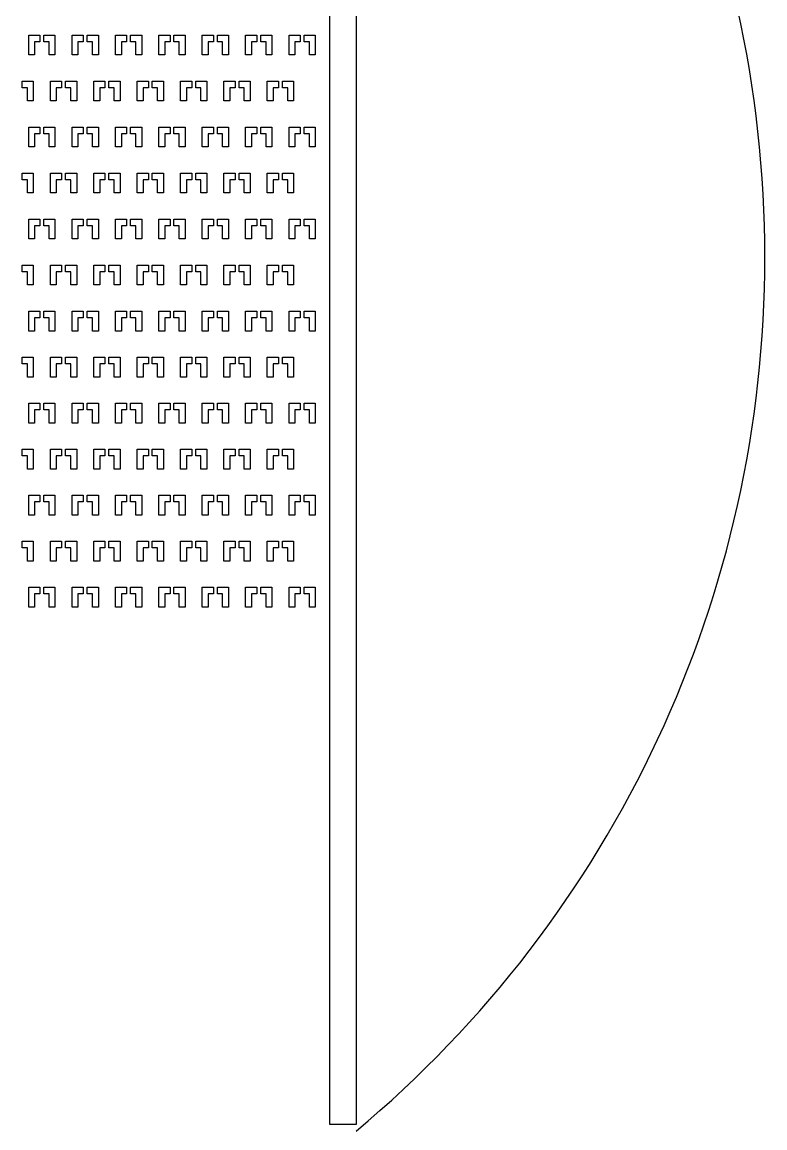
# Model space of a CAD drawing. Header units: millimetres. Extents: x -7034 to 79830, y 8588 to 102980.
# Drawn here: x 36402 to 42051, y 29597 to 38010 of the extents above; entities that cross this region are included whole.
import ezdxf

# ---------------------------------------------------------------- set-up
doc = ezdxf.new("R2010")
doc.units = ezdxf.units.MM
doc.layers.add('Layer-2', color=3, linetype='Continuous')

msp = doc.modelspace()

# ---------------------------------------------------------------- linework, layer by layer
at = {"layer": 'Layer-2'}
for p, q in [((38742, 29622.2), (38743.6, 42550.2)), ((38941.6, 42550.2), (38942, 29622.2)), ((36452, 37759.9), (36452, 37909.9)), ((36452, 37909.9), (36537, 37909.9)), ((36537, 37859.9), (36497, 37859.9)), ((36497, 37859.9), (36497, 37759.9)), ((36537, 37909.9), (36537, 37859.9)), ((36567, 37859.9), (36567, 37909.9)), ((36567, 37909.9), (36652, 37909.9)), ((36607, 37859.9), (36567, 37859.9)), ((36607, 37759.9), (36607, 37859.9)), ((36652, 37909.9), (36652, 37759.9)), ((36782, 37759.9), (36782, 37909.9)), ((36782, 37909.9), (36867, 37909.9)), ((36867, 37859.9), (36827, 37859.9)), ((36827, 37859.9), (36827, 37759.9)), ((36867, 37909.9), (36867, 37859.9)), ((36897, 37859.9), (36897, 37909.9)), ((36897, 37909.9), (36982, 37909.9)), ((36937, 37859.9), (36897, 37859.9)), ((36937, 37759.9), (36937, 37859.9)), ((36982, 37909.9), (36982, 37759.9)), ((37112, 37759.9), (37112, 37909.9)), ((37112, 37909.9), (37197, 37909.9)), ((37197, 37859.9), (37157, 37859.9)), ((37157, 37859.9), (37157, 37759.9)), ((37197, 37909.9), (37197, 37859.9)), ((37227, 37859.9), (37227, 37909.9)), ((37227, 37909.9), (37312, 37909.9)), ((37267, 37859.9), (37227, 37859.9)), ((37267, 37759.9), (37267, 37859.9)), ((37312, 37909.9), (37312, 37759.9)), ((37442, 37759.9), (37442, 37909.9)), ((37442, 37909.9), (37527, 37909.9)), ((37527, 37859.9), (37487, 37859.9)), ((37487, 37859.9), (37487, 37759.9)), ((37527, 37909.9), (37527, 37859.9)), ((37557, 37859.9), (37557, 37909.9)), ((37557, 37909.9), (37642, 37909.9)), ((37597, 37859.9), (37557, 37859.9)), ((37597, 37759.9), (37597, 37859.9)), ((37642, 37909.9), (37642, 37759.9)), ((37772, 37759.9), (37772, 37909.9)), ((37772, 37909.9), (37857, 37909.9)), ((37857, 37859.9), (37817, 37859.9)), ((37817, 37859.9), (37817, 37759.9)), ((37857, 37909.9), (37857, 37859.9)), ((37887, 37859.9), (37887, 37909.9)), ((37887, 37909.9), (37972, 37909.9)), ((37927, 37859.9), (37887, 37859.9)), ((37927, 37759.9), (37927, 37859.9)), ((37972, 37909.9), (37972, 37759.9)), ((38102, 37759.9), (38102, 37909.9)), ((38102, 37909.9), (38187, 37909.9)), ((38187, 37859.9), (38147, 37859.9)), ((38147, 37859.9), (38147, 37759.9)), ((38187, 37909.9), (38187, 37859.9)), ((38217, 37859.9), (38217, 37909.9)), ((38217, 37909.9), (38302, 37909.9)), ((38257, 37859.9), (38217, 37859.9)), ((38257, 37759.9), (38257, 37859.9)), ((38302, 37909.9), (38302, 37759.9)), ((38432, 37759.9), (38432, 37909.9)), ((38432, 37909.9), (38517, 37909.9)), ((38517, 37859.9), (38477, 37859.9)), ((38477, 37859.9), (38477, 37759.9)), ((38517, 37909.9), (38517, 37859.9)), ((38547, 37859.9), (38547, 37909.9)), ((38547, 37909.9), (38632, 37909.9)), ((38587, 37859.9), (38547, 37859.9)), ((38587, 37759.9), (38587, 37859.9)), ((38632, 37909.9), (38632, 37759.9)), ((36497, 37759.9), (36452, 37759.9)), ((36652, 37759.9), (36607, 37759.9)), ((36827, 37759.9), (36782, 37759.9)), ((36982, 37759.9), (36937, 37759.9)), ((37157, 37759.9), (37112, 37759.9)), ((37312, 37759.9), (37267, 37759.9)), ((37487, 37759.9), (37442, 37759.9)), ((37642, 37759.9), (37597, 37759.9)), ((37817, 37759.9), (37772, 37759.9)), ((37972, 37759.9), (37927, 37759.9)), ((38147, 37759.9), (38102, 37759.9)), ((38302, 37759.9), (38257, 37759.9)), ((38477, 37759.9), (38432, 37759.9)), ((38632, 37759.9), (38587, 37759.9)), ((36402, 37509.9), (36402, 37559.9)), ((36402, 37559.9), (36487, 37559.9)), ((36487, 37559.9), (36487, 37409.9)), ((36617, 37409.9), (36617, 37559.9)), ((36617, 37559.9), (36702, 37559.9)), ((36702, 37559.9), (36702, 37509.9)), ((36732, 37509.9), (36732, 37559.9)), ((36732, 37559.9), (36817, 37559.9)), ((36817, 37559.9), (36817, 37409.9)), ((36947, 37409.9), (36947, 37559.9)), ((36947, 37559.9), (37032, 37559.9)), ((37032, 37559.9), (37032, 37509.9)), ((37062, 37509.9), (37062, 37559.9)), ((37062, 37559.9), (37147, 37559.9)), ((37147, 37559.9), (37147, 37409.9)), ((37277, 37409.9), (37277, 37559.9)), ((37277, 37559.9), (37362, 37559.9)), ((37362, 37559.9), (37362, 37509.9)), ((37392, 37509.9), (37392, 37559.9)), ((37392, 37559.9), (37477, 37559.9)), ((37477, 37559.9), (37477, 37409.9)), ((37607, 37409.9), (37607, 37559.9)), ((37607, 37559.9), (37692, 37559.9)), ((37692, 37559.9), (37692, 37509.9)), ((37722, 37509.9), (37722, 37559.9)), ((37722, 37559.9), (37807, 37559.9)), ((37807, 37559.9), (37807, 37409.9)), ((37937, 37409.9), (37937, 37559.9)), ((37937, 37559.9), (38022, 37559.9)), ((38022, 37559.9), (38022, 37509.9)), ((38052, 37509.9), (38052, 37559.9)), ((38052, 37559.9), (38137, 37559.9)), ((38137, 37559.9), (38137, 37409.9)), ((38267, 37409.9), (38267, 37559.9)), ((38267, 37559.9), (38352, 37559.9)), ((38352, 37559.9), (38352, 37509.9)), ((38382, 37509.9), (38382, 37559.9)), ((38382, 37559.9), (38467, 37559.9)), ((38467, 37559.9), (38467, 37409.9)), ((36442, 37509.9), (36402, 37509.9)), ((36442, 37409.9), (36442, 37509.9)), ((36702, 37509.9), (36662, 37509.9)), ((36662, 37509.9), (36662, 37409.9)), ((36772, 37509.9), (36732, 37509.9)), ((36772, 37409.9), (36772, 37509.9)), ((37032, 37509.9), (36992, 37509.9)), ((36992, 37509.9), (36992, 37409.9)), ((37102, 37509.9), (37062, 37509.9)), ((37102, 37409.9), (37102, 37509.9)), ((37362, 37509.9), (37322, 37509.9)), ((37322, 37509.9), (37322, 37409.9)), ((37432, 37509.9), (37392, 37509.9)), ((37432, 37409.9), (37432, 37509.9)), ((37692, 37509.9), (37652, 37509.9)), ((37652, 37509.9), (37652, 37409.9)), ((37762, 37509.9), (37722, 37509.9)), ((37762, 37409.9), (37762, 37509.9)), ((38022, 37509.9), (37982, 37509.9)), ((37982, 37509.9), (37982, 37409.9)), ((38092, 37509.9), (38052, 37509.9)), ((38092, 37409.9), (38092, 37509.9)), ((38352, 37509.9), (38312, 37509.9)), ((38312, 37509.9), (38312, 37409.9)), ((38422, 37509.9), (38382, 37509.9)), ((38422, 37409.9), (38422, 37509.9)), ((36487, 37409.9), (36442, 37409.9)), ((36662, 37409.9), (36617, 37409.9)), ((36817, 37409.9), (36772, 37409.9)), ((36992, 37409.9), (36947, 37409.9)), ((37147, 37409.9), (37102, 37409.9)), ((37322, 37409.9), (37277, 37409.9)), ((37477, 37409.9), (37432, 37409.9)), ((37652, 37409.9), (37607, 37409.9)), ((37807, 37409.9), (37762, 37409.9)), ((37982, 37409.9), (37937, 37409.9)), ((38137, 37409.9), (38092, 37409.9)), ((38312, 37409.9), (38267, 37409.9)), ((38467, 37409.9), (38422, 37409.9)), ((36452, 37059.9), (36452, 37209.9)), ((36452, 37209.9), (36537, 37209.9)), ((36537, 37209.9), (36537, 37159.9)), ((36567, 37159.9), (36567, 37209.9)), ((36567, 37209.9), (36652, 37209.9)), ((36652, 37209.9), (36652, 37059.9)), ((36782, 37059.9), (36782, 37209.9)), ((36782, 37209.9), (36867, 37209.9)), ((36867, 37209.9), (36867, 37159.9)), ((36897, 37159.9), (36897, 37209.9)), ((36897, 37209.9), (36982, 37209.9)), ((36982, 37209.9), (36982, 37059.9)), ((37112, 37059.9), (37112, 37209.9)), ((37112, 37209.9), (37197, 37209.9)), ((37197, 37209.9), (37197, 37159.9)), ((37227, 37159.9), (37227, 37209.9)), ((37227, 37209.9), (37312, 37209.9)), ((37312, 37209.9), (37312, 37059.9)), ((37442, 37059.9), (37442, 37209.9)), ((37442, 37209.9), (37527, 37209.9)), ((37527, 37209.9), (37527, 37159.9)), ((37557, 37159.9), (37557, 37209.9)), ((37557, 37209.9), (37642, 37209.9)), ((37642, 37209.9), (37642, 37059.9)), ((37772, 37059.9), (37772, 37209.9)), ((37772, 37209.9), (37857, 37209.9)), ((37857, 37209.9), (37857, 37159.9)), ((37887, 37159.9), (37887, 37209.9)), ((37887, 37209.9), (37972, 37209.9)), ((37972, 37209.9), (37972, 37059.9)), ((38102, 37059.9), (38102, 37209.9)), ((38102, 37209.9), (38187, 37209.9)), ((38187, 37209.9), (38187, 37159.9)), ((38217, 37159.9), (38217, 37209.9)), ((38217, 37209.9), (38302, 37209.9)), ((38302, 37209.9), (38302, 37059.9)), ((38432, 37059.9), (38432, 37209.9)), ((38432, 37209.9), (38517, 37209.9)), ((38517, 37209.9), (38517, 37159.9)), ((38547, 37159.9), (38547, 37209.9)), ((38547, 37209.9), (38632, 37209.9)), ((38632, 37209.9), (38632, 37059.9)), ((36537, 37159.9), (36497, 37159.9)), ((36497, 37159.9), (36497, 37059.9)), ((36607, 37159.9), (36567, 37159.9)), ((36607, 37059.9), (36607, 37159.9)), ((36867, 37159.9), (36827, 37159.9)), ((36827, 37159.9), (36827, 37059.9)), ((36937, 37159.9), (36897, 37159.9)), ((36937, 37059.9), (36937, 37159.9)), ((37197, 37159.9), (37157, 37159.9)), ((37157, 37159.9), (37157, 37059.9)), ((37267, 37159.9), (37227, 37159.9)), ((37267, 37059.9), (37267, 37159.9)), ((37527, 37159.9), (37487, 37159.9)), ((37487, 37159.9), (37487, 37059.9)), ((37597, 37159.9), (37557, 37159.9)), ((37597, 37059.9), (37597, 37159.9)), ((37857, 37159.9), (37817, 37159.9)), ((37817, 37159.9), (37817, 37059.9)), ((37927, 37159.9), (37887, 37159.9)), ((37927, 37059.9), (37927, 37159.9)), ((38187, 37159.9), (38147, 37159.9)), ((38147, 37159.9), (38147, 37059.9)), ((38257, 37159.9), (38217, 37159.9)), ((38257, 37059.9), (38257, 37159.9)), ((38517, 37159.9), (38477, 37159.9)), ((38477, 37159.9), (38477, 37059.9)), ((38587, 37159.9), (38547, 37159.9)), ((38587, 37059.9), (38587, 37159.9)), ((36497, 37059.9), (36452, 37059.9)), ((36652, 37059.9), (36607, 37059.9)), ((36827, 37059.9), (36782, 37059.9)), ((36982, 37059.9), (36937, 37059.9)), ((37157, 37059.9), (37112, 37059.9)), ((37312, 37059.9), (37267, 37059.9)), ((37487, 37059.9), (37442, 37059.9)), ((37642, 37059.9), (37597, 37059.9)), ((37817, 37059.9), (37772, 37059.9)), ((37972, 37059.9), (37927, 37059.9)), ((38147, 37059.9), (38102, 37059.9)), ((38302, 37059.9), (38257, 37059.9)), ((38477, 37059.9), (38432, 37059.9)), ((38632, 37059.9), (38587, 37059.9)), ((36402, 36809.9), (36402, 36859.9)), ((36402, 36859.9), (36487, 36859.9)), ((36487, 36859.9), (36487, 36709.9)), ((36617, 36709.9), (36617, 36859.9)), ((36617, 36859.9), (36702, 36859.9)), ((36702, 36859.9), (36702, 36809.9)), ((36732, 36809.9), (36732, 36859.9)), ((36732, 36859.9), (36817, 36859.9)), ((36817, 36859.9), (36817, 36709.9)), ((36947, 36709.9), (36947, 36859.9)), ((36947, 36859.9), (37032, 36859.9)), ((37032, 36859.9), (37032, 36809.9)), ((37062, 36809.9), (37062, 36859.9)), ((37062, 36859.9), (37147, 36859.9)), ((37147, 36859.9), (37147, 36709.9)), ((37277, 36709.9), (37277, 36859.9)), ((37277, 36859.9), (37362, 36859.9)), ((37362, 36859.9), (37362, 36809.9)), ((37392, 36809.9), (37392, 36859.9)), ((37392, 36859.9), (37477, 36859.9)), ((37477, 36859.9), (37477, 36709.9)), ((37607, 36709.9), (37607, 36859.9)), ((37607, 36859.9), (37692, 36859.9)), ((37692, 36859.9), (37692, 36809.9)), ((37722, 36809.9), (37722, 36859.9)), ((37722, 36859.9), (37807, 36859.9)), ((37807, 36859.9), (37807, 36709.9)), ((37937, 36709.9), (37937, 36859.9)), ((37937, 36859.9), (38022, 36859.9)), ((38022, 36859.9), (38022, 36809.9)), ((38052, 36809.9), (38052, 36859.9)), ((38052, 36859.9), (38137, 36859.9)), ((38137, 36859.9), (38137, 36709.9)), ((38267, 36709.9), (38267, 36859.9)), ((38267, 36859.9), (38352, 36859.9)), ((38352, 36859.9), (38352, 36809.9)), ((38382, 36809.9), (38382, 36859.9)), ((38382, 36859.9), (38467, 36859.9)), ((38467, 36859.9), (38467, 36709.9)), ((36442, 36809.9), (36402, 36809.9)), ((36442, 36709.9), (36442, 36809.9)), ((36702, 36809.9), (36662, 36809.9)), ((36662, 36809.9), (36662, 36709.9)), ((36772, 36809.9), (36732, 36809.9)), ((36772, 36709.9), (36772, 36809.9)), ((37032, 36809.9), (36992, 36809.9)), ((36992, 36809.9), (36992, 36709.9)), ((37102, 36809.9), (37062, 36809.9)), ((37102, 36709.9), (37102, 36809.9)), ((37362, 36809.9), (37322, 36809.9)), ((37322, 36809.9), (37322, 36709.9)), ((37432, 36809.9), (37392, 36809.9)), ((37432, 36709.9), (37432, 36809.9)), ((37692, 36809.9), (37652, 36809.9)), ((37652, 36809.9), (37652, 36709.9)), ((37762, 36809.9), (37722, 36809.9)), ((37762, 36709.9), (37762, 36809.9)), ((38022, 36809.9), (37982, 36809.9)), ((37982, 36809.9), (37982, 36709.9)), ((38092, 36809.9), (38052, 36809.9)), ((38092, 36709.9), (38092, 36809.9)), ((38352, 36809.9), (38312, 36809.9)), ((38312, 36809.9), (38312, 36709.9)), ((38422, 36809.9), (38382, 36809.9)), ((38422, 36709.9), (38422, 36809.9)), ((36487, 36709.9), (36442, 36709.9)), ((36662, 36709.9), (36617, 36709.9)), ((36817, 36709.9), (36772, 36709.9)), ((36992, 36709.9), (36947, 36709.9)), ((37147, 36709.9), (37102, 36709.9)), ((37322, 36709.9), (37277, 36709.9)), ((37477, 36709.9), (37432, 36709.9)), ((37652, 36709.9), (37607, 36709.9)), ((37807, 36709.9), (37762, 36709.9)), ((37982, 36709.9), (37937, 36709.9)), ((38137, 36709.9), (38092, 36709.9)), ((38312, 36709.9), (38267, 36709.9)), ((38467, 36709.9), (38422, 36709.9)), ((36452, 36359.9), (36452, 36509.9)), ((36452, 36509.9), (36537, 36509.9)), ((36537, 36459.9), (36497, 36459.9)), ((36497, 36459.9), (36497, 36359.9)), ((36537, 36509.9), (36537, 36459.9)), ((36567, 36459.9), (36567, 36509.9)), ((36567, 36509.9), (36652, 36509.9)), ((36607, 36459.9), (36567, 36459.9)), ((36607, 36359.9), (36607, 36459.9)), ((36652, 36509.9), (36652, 36359.9)), ((36782, 36359.9), (36782, 36509.9)), ((36782, 36509.9), (36867, 36509.9)), ((36867, 36459.9), (36827, 36459.9)), ((36827, 36459.9), (36827, 36359.9)), ((36867, 36509.9), (36867, 36459.9)), ((36897, 36459.9), (36897, 36509.9)), ((36897, 36509.9), (36982, 36509.9)), ((36937, 36459.9), (36897, 36459.9)), ((36937, 36359.9), (36937, 36459.9)), ((36982, 36509.9), (36982, 36359.9)), ((37112, 36359.9), (37112, 36509.9)), ((37112, 36509.9), (37197, 36509.9)), ((37197, 36459.9), (37157, 36459.9)), ((37157, 36459.9), (37157, 36359.9)), ((37197, 36509.9), (37197, 36459.9)), ((37227, 36459.9), (37227, 36509.9)), ((37227, 36509.9), (37312, 36509.9)), ((37267, 36459.9), (37227, 36459.9)), ((37267, 36359.9), (37267, 36459.9)), ((37312, 36509.9), (37312, 36359.9)), ((37442, 36359.9), (37442, 36509.9)), ((37442, 36509.9), (37527, 36509.9)), ((37527, 36459.9), (37487, 36459.9)), ((37487, 36459.9), (37487, 36359.9)), ((37527, 36509.9), (37527, 36459.9)), ((37557, 36459.9), (37557, 36509.9)), ((37557, 36509.9), (37642, 36509.9)), ((37597, 36459.9), (37557, 36459.9)), ((37597, 36359.9), (37597, 36459.9)), ((37642, 36509.9), (37642, 36359.9)), ((37772, 36359.9), (37772, 36509.9)), ((37772, 36509.9), (37857, 36509.9)), ((37857, 36459.9), (37817, 36459.9)), ((37817, 36459.9), (37817, 36359.9)), ((37857, 36509.9), (37857, 36459.9)), ((37887, 36459.9), (37887, 36509.9)), ((37887, 36509.9), (37972, 36509.9)), ((37927, 36459.9), (37887, 36459.9)), ((37927, 36359.9), (37927, 36459.9)), ((37972, 36509.9), (37972, 36359.9)), ((38102, 36359.9), (38102, 36509.9)), ((38102, 36509.9), (38187, 36509.9)), ((38187, 36459.9), (38147, 36459.9)), ((38147, 36459.9), (38147, 36359.9)), ((38187, 36509.9), (38187, 36459.9)), ((38217, 36459.9), (38217, 36509.9)), ((38217, 36509.9), (38302, 36509.9)), ((38257, 36459.9), (38217, 36459.9)), ((38257, 36359.9), (38257, 36459.9)), ((38302, 36509.9), (38302, 36359.9)), ((38432, 36359.9), (38432, 36509.9)), ((38432, 36509.9), (38517, 36509.9)), ((38517, 36459.9), (38477, 36459.9)), ((38477, 36459.9), (38477, 36359.9)), ((38517, 36509.9), (38517, 36459.9)), ((38547, 36459.9), (38547, 36509.9)), ((38547, 36509.9), (38632, 36509.9)), ((38587, 36459.9), (38547, 36459.9)), ((38587, 36359.9), (38587, 36459.9)), ((38632, 36509.9), (38632, 36359.9)), ((36497, 36359.9), (36452, 36359.9)), ((36652, 36359.9), (36607, 36359.9)), ((36827, 36359.9), (36782, 36359.9)), ((36982, 36359.9), (36937, 36359.9)), ((37157, 36359.9), (37112, 36359.9)), ((37312, 36359.9), (37267, 36359.9)), ((37487, 36359.9), (37442, 36359.9)), ((37642, 36359.9), (37597, 36359.9)), ((37817, 36359.9), (37772, 36359.9)), ((37972, 36359.9), (37927, 36359.9)), ((38147, 36359.9), (38102, 36359.9)), ((38302, 36359.9), (38257, 36359.9)), ((38477, 36359.9), (38432, 36359.9)), ((38632, 36359.9), (38587, 36359.9)), ((36402, 36109.9), (36402, 36159.9)), ((36402, 36159.9), (36487, 36159.9)), ((36442, 36109.9), (36402, 36109.9)), ((36442, 36009.9), (36442, 36109.9)), ((36487, 36159.9), (36487, 36009.9)), ((36617, 36009.9), (36617, 36159.9)), ((36617, 36159.9), (36702, 36159.9)), ((36702, 36109.9), (36662, 36109.9)), ((36662, 36109.9), (36662, 36009.9)), ((36702, 36159.9), (36702, 36109.9)), ((36732, 36109.9), (36732, 36159.9)), ((36732, 36159.9), (36817, 36159.9)), ((36772, 36109.9), (36732, 36109.9)), ((36772, 36009.9), (36772, 36109.9)), ((36817, 36159.9), (36817, 36009.9)), ((36947, 36009.9), (36947, 36159.9)), ((36947, 36159.9), (37032, 36159.9)), ((37032, 36109.9), (36992, 36109.9)), ((36992, 36109.9), (36992, 36009.9)), ((37032, 36159.9), (37032, 36109.9)), ((37062, 36109.9), (37062, 36159.9)), ((37062, 36159.9), (37147, 36159.9)), ((37102, 36109.9), (37062, 36109.9)), ((37102, 36009.9), (37102, 36109.9)), ((37147, 36159.9), (37147, 36009.9)), ((37277, 36009.9), (37277, 36159.9)), ((37277, 36159.9), (37362, 36159.9)), ((37362, 36109.9), (37322, 36109.9)), ((37322, 36109.9), (37322, 36009.9)), ((37362, 36159.9), (37362, 36109.9)), ((37392, 36109.9), (37392, 36159.9)), ((37392, 36159.9), (37477, 36159.9)), ((37432, 36109.9), (37392, 36109.9)), ((37432, 36009.9), (37432, 36109.9)), ((37477, 36159.9), (37477, 36009.9)), ((37607, 36009.9), (37607, 36159.9)), ((37607, 36159.9), (37692, 36159.9)), ((37692, 36109.9), (37652, 36109.9)), ((37652, 36109.9), (37652, 36009.9)), ((37692, 36159.9), (37692, 36109.9)), ((37722, 36109.9), (37722, 36159.9)), ((37722, 36159.9), (37807, 36159.9)), ((37762, 36109.9), (37722, 36109.9)), ((37762, 36009.9), (37762, 36109.9)), ((37807, 36159.9), (37807, 36009.9)), ((37937, 36009.9), (37937, 36159.9)), ((37937, 36159.9), (38022, 36159.9)), ((38022, 36109.9), (37982, 36109.9)), ((37982, 36109.9), (37982, 36009.9)), ((38022, 36159.9), (38022, 36109.9)), ((38052, 36109.9), (38052, 36159.9)), ((38052, 36159.9), (38137, 36159.9)), ((38092, 36109.9), (38052, 36109.9)), ((38092, 36009.9), (38092, 36109.9)), ((38137, 36159.9), (38137, 36009.9)), ((38267, 36009.9), (38267, 36159.9)), ((38267, 36159.9), (38352, 36159.9)), ((38352, 36109.9), (38312, 36109.9)), ((38312, 36109.9), (38312, 36009.9)), ((38352, 36159.9), (38352, 36109.9)), ((38382, 36109.9), (38382, 36159.9)), ((38382, 36159.9), (38467, 36159.9)), ((38422, 36109.9), (38382, 36109.9)), ((38422, 36009.9), (38422, 36109.9)), ((38467, 36159.9), (38467, 36009.9)), ((36487, 36009.9), (36442, 36009.9)), ((36662, 36009.9), (36617, 36009.9)), ((36817, 36009.9), (36772, 36009.9)), ((36992, 36009.9), (36947, 36009.9)), ((37147, 36009.9), (37102, 36009.9)), ((37322, 36009.9), (37277, 36009.9)), ((37477, 36009.9), (37432, 36009.9)), ((37652, 36009.9), (37607, 36009.9)), ((37807, 36009.9), (37762, 36009.9)), ((37982, 36009.9), (37937, 36009.9)), ((38137, 36009.9), (38092, 36009.9)), ((38312, 36009.9), (38267, 36009.9)), ((38467, 36009.9), (38422, 36009.9)), ((36452, 35659.9), (36452, 35809.9)), ((36452, 35809.9), (36537, 35809.9)), ((36537, 35759.9), (36497, 35759.9)), ((36497, 35759.9), (36497, 35659.9)), ((36537, 35809.9), (36537, 35759.9)), ((36567, 35759.9), (36567, 35809.9)), ((36567, 35809.9), (36652, 35809.9)), ((36607, 35759.9), (36567, 35759.9)), ((36607, 35659.9), (36607, 35759.9)), ((36652, 35809.9), (36652, 35659.9)), ((36782, 35659.9), (36782, 35809.9)), ((36782, 35809.9), (36867, 35809.9)), ((36867, 35759.9), (36827, 35759.9)), ((36827, 35759.9), (36827, 35659.9)), ((36867, 35809.9), (36867, 35759.9)), ((36897, 35759.9), (36897, 35809.9)), ((36897, 35809.9), (36982, 35809.9)), ((36937, 35759.9), (36897, 35759.9)), ((36937, 35659.9), (36937, 35759.9)), ((36982, 35809.9), (36982, 35659.9)), ((37112, 35659.9), (37112, 35809.9)), ((37112, 35809.9), (37197, 35809.9)), ((37197, 35759.9), (37157, 35759.9)), ((37157, 35759.9), (37157, 35659.9)), ((37197, 35809.9), (37197, 35759.9)), ((37227, 35759.9), (37227, 35809.9)), ((37227, 35809.9), (37312, 35809.9)), ((37267, 35759.9), (37227, 35759.9)), ((37267, 35659.9), (37267, 35759.9)), ((37312, 35809.9), (37312, 35659.9)), ((37442, 35659.9), (37442, 35809.9)), ((37442, 35809.9), (37527, 35809.9)), ((37527, 35759.9), (37487, 35759.9)), ((37487, 35759.9), (37487, 35659.9)), ((37527, 35809.9), (37527, 35759.9)), ((37557, 35759.9), (37557, 35809.9)), ((37557, 35809.9), (37642, 35809.9)), ((37597, 35759.9), (37557, 35759.9)), ((37597, 35659.9), (37597, 35759.9)), ((37642, 35809.9), (37642, 35659.9)), ((37772, 35659.9), (37772, 35809.9)), ((37772, 35809.9), (37857, 35809.9)), ((37857, 35759.9), (37817, 35759.9)), ((37817, 35759.9), (37817, 35659.9)), ((37857, 35809.9), (37857, 35759.9)), ((37887, 35759.9), (37887, 35809.9)), ((37887, 35809.9), (37972, 35809.9)), ((37927, 35759.9), (37887, 35759.9)), ((37927, 35659.9), (37927, 35759.9)), ((37972, 35809.9), (37972, 35659.9)), ((38102, 35659.9), (38102, 35809.9)), ((38102, 35809.9), (38187, 35809.9)), ((38187, 35759.9), (38147, 35759.9)), ((38147, 35759.9), (38147, 35659.9)), ((38187, 35809.9), (38187, 35759.9)), ((38217, 35759.9), (38217, 35809.9)), ((38217, 35809.9), (38302, 35809.9)), ((38257, 35759.9), (38217, 35759.9)), ((38257, 35659.9), (38257, 35759.9)), ((38302, 35809.9), (38302, 35659.9)), ((38432, 35659.9), (38432, 35809.9)), ((38432, 35809.9), (38517, 35809.9)), ((38517, 35759.9), (38477, 35759.9)), ((38477, 35759.9), (38477, 35659.9)), ((38517, 35809.9), (38517, 35759.9)), ((38547, 35759.9), (38547, 35809.9)), ((38547, 35809.9), (38632, 35809.9)), ((38587, 35759.9), (38547, 35759.9)), ((38587, 35659.9), (38587, 35759.9)), ((38632, 35809.9), (38632, 35659.9)), ((36497, 35659.9), (36452, 35659.9)), ((36652, 35659.9), (36607, 35659.9)), ((36827, 35659.9), (36782, 35659.9)), ((36982, 35659.9), (36937, 35659.9)), ((37157, 35659.9), (37112, 35659.9)), ((37312, 35659.9), (37267, 35659.9)), ((37487, 35659.9), (37442, 35659.9)), ((37642, 35659.9), (37597, 35659.9)), ((37817, 35659.9), (37772, 35659.9)), ((37972, 35659.9), (37927, 35659.9)), ((38147, 35659.9), (38102, 35659.9)), ((38302, 35659.9), (38257, 35659.9)), ((38477, 35659.9), (38432, 35659.9)), ((38632, 35659.9), (38587, 35659.9)), ((36402, 35409.9), (36402, 35459.9)), ((36402, 35459.9), (36487, 35459.9)), ((36487, 35459.9), (36487, 35309.9)), ((36617, 35309.9), (36617, 35459.9)), ((36617, 35459.9), (36702, 35459.9)), ((36702, 35459.9), (36702, 35409.9)), ((36732, 35409.9), (36732, 35459.9)), ((36732, 35459.9), (36817, 35459.9)), ((36817, 35459.9), (36817, 35309.9)), ((36947, 35309.9), (36947, 35459.9)), ((36947, 35459.9), (37032, 35459.9)), ((37032, 35459.9), (37032, 35409.9)), ((37062, 35409.9), (37062, 35459.9)), ((37062, 35459.9), (37147, 35459.9)), ((37147, 35459.9), (37147, 35309.9)), ((37277, 35309.9), (37277, 35459.9)), ((37277, 35459.9), (37362, 35459.9)), ((37362, 35459.9), (37362, 35409.9)), ((37392, 35409.9), (37392, 35459.9)), ((37392, 35459.9), (37477, 35459.9)), ((37477, 35459.9), (37477, 35309.9)), ((37607, 35309.9), (37607, 35459.9)), ((37607, 35459.9), (37692, 35459.9)), ((37692, 35459.9), (37692, 35409.9)), ((37722, 35409.9), (37722, 35459.9)), ((37722, 35459.9), (37807, 35459.9)), ((37807, 35459.9), (37807, 35309.9)), ((37937, 35309.9), (37937, 35459.9)), ((37937, 35459.9), (38022, 35459.9)), ((38022, 35459.9), (38022, 35409.9)), ((38052, 35409.9), (38052, 35459.9)), ((38052, 35459.9), (38137, 35459.9)), ((38137, 35459.9), (38137, 35309.9)), ((38267, 35309.9), (38267, 35459.9)), ((38267, 35459.9), (38352, 35459.9)), ((38352, 35459.9), (38352, 35409.9)), ((38382, 35409.9), (38382, 35459.9)), ((38382, 35459.9), (38467, 35459.9)), ((38467, 35459.9), (38467, 35309.9)), ((36442, 35409.9), (36402, 35409.9)), ((36442, 35309.9), (36442, 35409.9)), ((36702, 35409.9), (36662, 35409.9)), ((36662, 35409.9), (36662, 35309.9)), ((36772, 35409.9), (36732, 35409.9)), ((36772, 35309.9), (36772, 35409.9)), ((37032, 35409.9), (36992, 35409.9)), ((36992, 35409.9), (36992, 35309.9)), ((37102, 35409.9), (37062, 35409.9)), ((37102, 35309.9), (37102, 35409.9)), ((37362, 35409.9), (37322, 35409.9)), ((37322, 35409.9), (37322, 35309.9)), ((37432, 35409.9), (37392, 35409.9)), ((37432, 35309.9), (37432, 35409.9)), ((37692, 35409.9), (37652, 35409.9)), ((37652, 35409.9), (37652, 35309.9)), ((37762, 35409.9), (37722, 35409.9)), ((37762, 35309.9), (37762, 35409.9)), ((38022, 35409.9), (37982, 35409.9)), ((37982, 35409.9), (37982, 35309.9)), ((38092, 35409.9), (38052, 35409.9)), ((38092, 35309.9), (38092, 35409.9)), ((38352, 35409.9), (38312, 35409.9)), ((38312, 35409.9), (38312, 35309.9)), ((38422, 35409.9), (38382, 35409.9)), ((38422, 35309.9), (38422, 35409.9)), ((36487, 35309.9), (36442, 35309.9)), ((36662, 35309.9), (36617, 35309.9)), ((36817, 35309.9), (36772, 35309.9)), ((36992, 35309.9), (36947, 35309.9)), ((37147, 35309.9), (37102, 35309.9)), ((37322, 35309.9), (37277, 35309.9)), ((37477, 35309.9), (37432, 35309.9)), ((37652, 35309.9), (37607, 35309.9)), ((37807, 35309.9), (37762, 35309.9)), ((37982, 35309.9), (37937, 35309.9)), ((38137, 35309.9), (38092, 35309.9)), ((38312, 35309.9), (38267, 35309.9)), ((38467, 35309.9), (38422, 35309.9)), ((36452, 34959.9), (36452, 35109.9)), ((36452, 35109.9), (36537, 35109.9)), ((36537, 35109.9), (36537, 35059.9)), ((36567, 35059.9), (36567, 35109.9)), ((36567, 35109.9), (36652, 35109.9)), ((36652, 35109.9), (36652, 34959.9)), ((36782, 34959.9), (36782, 35109.9)), ((36782, 35109.9), (36867, 35109.9)), ((36867, 35109.9), (36867, 35059.9)), ((36897, 35059.9), (36897, 35109.9)), ((36897, 35109.9), (36982, 35109.9)), ((36982, 35109.9), (36982, 34959.9)), ((37112, 34959.9), (37112, 35109.9)), ((37112, 35109.9), (37197, 35109.9)), ((37197, 35109.9), (37197, 35059.9)), ((37227, 35059.9), (37227, 35109.9)), ((37227, 35109.9), (37312, 35109.9)), ((37312, 35109.9), (37312, 34959.9)), ((37442, 34959.9), (37442, 35109.9)), ((37442, 35109.9), (37527, 35109.9)), ((37527, 35109.9), (37527, 35059.9)), ((37557, 35059.9), (37557, 35109.9)), ((37557, 35109.9), (37642, 35109.9)), ((37642, 35109.9), (37642, 34959.9)), ((37772, 34959.9), (37772, 35109.9)), ((37772, 35109.9), (37857, 35109.9)), ((37857, 35109.9), (37857, 35059.9)), ((37887, 35059.9), (37887, 35109.9)), ((37887, 35109.9), (37972, 35109.9)), ((37972, 35109.9), (37972, 34959.9)), ((38102, 34959.9), (38102, 35109.9)), ((38102, 35109.9), (38187, 35109.9)), ((38187, 35109.9), (38187, 35059.9)), ((38217, 35059.9), (38217, 35109.9)), ((38217, 35109.9), (38302, 35109.9)), ((38302, 35109.9), (38302, 34959.9)), ((38432, 34959.9), (38432, 35109.9)), ((38432, 35109.9), (38517, 35109.9)), ((38517, 35109.9), (38517, 35059.9)), ((38547, 35059.9), (38547, 35109.9)), ((38547, 35109.9), (38632, 35109.9)), ((38632, 35109.9), (38632, 34959.9)), ((36537, 35059.9), (36497, 35059.9)), ((36497, 35059.9), (36497, 34959.9)), ((36607, 35059.9), (36567, 35059.9)), ((36607, 34959.9), (36607, 35059.9)), ((36867, 35059.9), (36827, 35059.9)), ((36827, 35059.9), (36827, 34959.9)), ((36937, 35059.9), (36897, 35059.9)), ((36937, 34959.9), (36937, 35059.9)), ((37197, 35059.9), (37157, 35059.9)), ((37157, 35059.9), (37157, 34959.9)), ((37267, 35059.9), (37227, 35059.9)), ((37267, 34959.9), (37267, 35059.9)), ((37527, 35059.9), (37487, 35059.9)), ((37487, 35059.9), (37487, 34959.9)), ((37597, 35059.9), (37557, 35059.9)), ((37597, 34959.9), (37597, 35059.9)), ((37857, 35059.9), (37817, 35059.9)), ((37817, 35059.9), (37817, 34959.9)), ((37927, 35059.9), (37887, 35059.9)), ((37927, 34959.9), (37927, 35059.9)), ((38187, 35059.9), (38147, 35059.9)), ((38147, 35059.9), (38147, 34959.9)), ((38257, 35059.9), (38217, 35059.9)), ((38257, 34959.9), (38257, 35059.9)), ((38517, 35059.9), (38477, 35059.9)), ((38477, 35059.9), (38477, 34959.9)), ((38587, 35059.9), (38547, 35059.9)), ((38587, 34959.9), (38587, 35059.9)), ((36497, 34959.9), (36452, 34959.9)), ((36652, 34959.9), (36607, 34959.9)), ((36827, 34959.9), (36782, 34959.9)), ((36982, 34959.9), (36937, 34959.9)), ((37157, 34959.9), (37112, 34959.9)), ((37312, 34959.9), (37267, 34959.9)), ((37487, 34959.9), (37442, 34959.9)), ((37642, 34959.9), (37597, 34959.9)), ((37817, 34959.9), (37772, 34959.9)), ((37972, 34959.9), (37927, 34959.9)), ((38147, 34959.9), (38102, 34959.9)), ((38302, 34959.9), (38257, 34959.9)), ((38477, 34959.9), (38432, 34959.9)), ((38632, 34959.9), (38587, 34959.9)), ((36402, 34709.9), (36402, 34759.9)), ((36402, 34759.9), (36487, 34759.9)), ((36487, 34759.9), (36487, 34609.9)), ((36617, 34609.9), (36617, 34759.9)), ((36617, 34759.9), (36702, 34759.9)), ((36702, 34759.9), (36702, 34709.9)), ((36732, 34709.9), (36732, 34759.9)), ((36732, 34759.9), (36817, 34759.9)), ((36817, 34759.9), (36817, 34609.9)), ((36947, 34609.9), (36947, 34759.9)), ((36947, 34759.9), (37032, 34759.9)), ((37032, 34759.9), (37032, 34709.9)), ((37062, 34709.9), (37062, 34759.9)), ((37062, 34759.9), (37147, 34759.9)), ((37147, 34759.9), (37147, 34609.9)), ((37277, 34609.9), (37277, 34759.9)), ((37277, 34759.9), (37362, 34759.9)), ((37362, 34759.9), (37362, 34709.9)), ((37392, 34709.9), (37392, 34759.9)), ((37392, 34759.9), (37477, 34759.9)), ((37477, 34759.9), (37477, 34609.9)), ((37607, 34609.9), (37607, 34759.9)), ((37607, 34759.9), (37692, 34759.9)), ((37692, 34759.9), (37692, 34709.9)), ((37722, 34709.9), (37722, 34759.9)), ((37722, 34759.9), (37807, 34759.9)), ((37807, 34759.9), (37807, 34609.9)), ((37937, 34609.9), (37937, 34759.9)), ((37937, 34759.9), (38022, 34759.9)), ((38022, 34759.9), (38022, 34709.9)), ((38052, 34709.9), (38052, 34759.9)), ((38052, 34759.9), (38137, 34759.9)), ((38137, 34759.9), (38137, 34609.9)), ((38267, 34609.9), (38267, 34759.9)), ((38267, 34759.9), (38352, 34759.9)), ((38352, 34759.9), (38352, 34709.9)), ((38382, 34709.9), (38382, 34759.9)), ((38382, 34759.9), (38467, 34759.9)), ((38467, 34759.9), (38467, 34609.9)), ((36442, 34709.9), (36402, 34709.9)), ((36442, 34609.9), (36442, 34709.9)), ((36702, 34709.9), (36662, 34709.9)), ((36662, 34709.9), (36662, 34609.9)), ((36772, 34709.9), (36732, 34709.9)), ((36772, 34609.9), (36772, 34709.9)), ((37032, 34709.9), (36992, 34709.9)), ((36992, 34709.9), (36992, 34609.9)), ((37102, 34709.9), (37062, 34709.9)), ((37102, 34609.9), (37102, 34709.9)), ((37362, 34709.9), (37322, 34709.9)), ((37322, 34709.9), (37322, 34609.9)), ((37432, 34709.9), (37392, 34709.9)), ((37432, 34609.9), (37432, 34709.9)), ((37692, 34709.9), (37652, 34709.9)), ((37652, 34709.9), (37652, 34609.9)), ((37762, 34709.9), (37722, 34709.9)), ((37762, 34609.9), (37762, 34709.9)), ((38022, 34709.9), (37982, 34709.9)), ((37982, 34709.9), (37982, 34609.9)), ((38092, 34709.9), (38052, 34709.9)), ((38092, 34609.9), (38092, 34709.9)), ((38352, 34709.9), (38312, 34709.9)), ((38312, 34709.9), (38312, 34609.9)), ((38422, 34709.9), (38382, 34709.9)), ((38422, 34609.9), (38422, 34709.9)), ((36487, 34609.9), (36442, 34609.9)), ((36662, 34609.9), (36617, 34609.9)), ((36817, 34609.9), (36772, 34609.9)), ((36992, 34609.9), (36947, 34609.9)), ((37147, 34609.9), (37102, 34609.9)), ((37322, 34609.9), (37277, 34609.9)), ((37477, 34609.9), (37432, 34609.9)), ((37652, 34609.9), (37607, 34609.9)), ((37807, 34609.9), (37762, 34609.9)), ((37982, 34609.9), (37937, 34609.9)), ((38137, 34609.9), (38092, 34609.9)), ((38312, 34609.9), (38267, 34609.9)), ((38467, 34609.9), (38422, 34609.9)), ((36452, 34259.9), (36452, 34409.9)), ((36452, 34409.9), (36537, 34409.9)), ((36537, 34409.9), (36537, 34359.9)), ((36567, 34359.9), (36567, 34409.9)), ((36567, 34409.9), (36652, 34409.9)), ((36652, 34409.9), (36652, 34259.9)), ((36782, 34259.9), (36782, 34409.9)), ((36782, 34409.9), (36867, 34409.9)), ((36867, 34409.9), (36867, 34359.9)), ((36897, 34359.9), (36897, 34409.9)), ((36897, 34409.9), (36982, 34409.9)), ((36982, 34409.9), (36982, 34259.9)), ((37112, 34259.9), (37112, 34409.9)), ((37112, 34409.9), (37197, 34409.9)), ((37197, 34409.9), (37197, 34359.9)), ((37227, 34359.9), (37227, 34409.9)), ((37227, 34409.9), (37312, 34409.9)), ((37312, 34409.9), (37312, 34259.9)), ((37442, 34259.9), (37442, 34409.9)), ((37442, 34409.9), (37527, 34409.9)), ((37527, 34409.9), (37527, 34359.9)), ((37557, 34359.9), (37557, 34409.9)), ((37557, 34409.9), (37642, 34409.9)), ((37642, 34409.9), (37642, 34259.9)), ((37772, 34259.9), (37772, 34409.9)), ((37772, 34409.9), (37857, 34409.9)), ((37857, 34409.9), (37857, 34359.9)), ((37887, 34359.9), (37887, 34409.9)), ((37887, 34409.9), (37972, 34409.9)), ((37972, 34409.9), (37972, 34259.9)), ((38102, 34259.9), (38102, 34409.9)), ((38102, 34409.9), (38187, 34409.9)), ((38187, 34409.9), (38187, 34359.9)), ((38217, 34359.9), (38217, 34409.9)), ((38217, 34409.9), (38302, 34409.9)), ((38302, 34409.9), (38302, 34259.9)), ((38432, 34259.9), (38432, 34409.9)), ((38432, 34409.9), (38517, 34409.9)), ((38517, 34409.9), (38517, 34359.9)), ((38547, 34359.9), (38547, 34409.9)), ((38547, 34409.9), (38632, 34409.9)), ((38632, 34409.9), (38632, 34259.9)), ((36537, 34359.9), (36497, 34359.9)), ((36497, 34359.9), (36497, 34259.9)), ((36607, 34359.9), (36567, 34359.9)), ((36607, 34259.9), (36607, 34359.9)), ((36867, 34359.9), (36827, 34359.9)), ((36827, 34359.9), (36827, 34259.9)), ((36937, 34359.9), (36897, 34359.9)), ((36937, 34259.9), (36937, 34359.9)), ((37197, 34359.9), (37157, 34359.9)), ((37157, 34359.9), (37157, 34259.9)), ((37267, 34359.9), (37227, 34359.9)), ((37267, 34259.9), (37267, 34359.9)), ((37527, 34359.9), (37487, 34359.9)), ((37487, 34359.9), (37487, 34259.9)), ((37597, 34359.9), (37557, 34359.9)), ((37597, 34259.9), (37597, 34359.9)), ((37857, 34359.9), (37817, 34359.9)), ((37817, 34359.9), (37817, 34259.9)), ((37927, 34359.9), (37887, 34359.9)), ((37927, 34259.9), (37927, 34359.9)), ((38187, 34359.9), (38147, 34359.9)), ((38147, 34359.9), (38147, 34259.9)), ((38257, 34359.9), (38217, 34359.9)), ((38257, 34259.9), (38257, 34359.9)), ((38517, 34359.9), (38477, 34359.9)), ((38477, 34359.9), (38477, 34259.9)), ((38587, 34359.9), (38547, 34359.9)), ((38587, 34259.9), (38587, 34359.9)), ((36497, 34259.9), (36452, 34259.9)), ((36652, 34259.9), (36607, 34259.9)), ((36827, 34259.9), (36782, 34259.9)), ((36982, 34259.9), (36937, 34259.9)), ((37157, 34259.9), (37112, 34259.9)), ((37312, 34259.9), (37267, 34259.9)), ((37487, 34259.9), (37442, 34259.9)), ((37642, 34259.9), (37597, 34259.9)), ((37817, 34259.9), (37772, 34259.9)), ((37972, 34259.9), (37927, 34259.9)), ((38147, 34259.9), (38102, 34259.9)), ((38302, 34259.9), (38257, 34259.9)), ((38477, 34259.9), (38432, 34259.9)), ((38632, 34259.9), (38587, 34259.9)), ((36402, 34009.9), (36402, 34059.9)), ((36402, 34059.9), (36487, 34059.9)), ((36442, 34009.9), (36402, 34009.9)), ((36442, 33909.9), (36442, 34009.9)), ((36487, 34059.9), (36487, 33909.9)), ((36617, 33909.9), (36617, 34059.9)), ((36617, 34059.9), (36702, 34059.9)), ((36702, 34009.9), (36662, 34009.9)), ((36662, 34009.9), (36662, 33909.9)), ((36702, 34059.9), (36702, 34009.9)), ((36732, 34009.9), (36732, 34059.9)), ((36732, 34059.9), (36817, 34059.9)), ((36772, 34009.9), (36732, 34009.9)), ((36772, 33909.9), (36772, 34009.9)), ((36817, 34059.9), (36817, 33909.9)), ((36947, 33909.9), (36947, 34059.9)), ((36947, 34059.9), (37032, 34059.9)), ((37032, 34009.9), (36992, 34009.9)), ((36992, 34009.9), (36992, 33909.9)), ((37032, 34059.9), (37032, 34009.9)), ((37062, 34009.9), (37062, 34059.9)), ((37062, 34059.9), (37147, 34059.9)), ((37102, 34009.9), (37062, 34009.9)), ((37102, 33909.9), (37102, 34009.9)), ((37147, 34059.9), (37147, 33909.9)), ((37277, 33909.9), (37277, 34059.9)), ((37277, 34059.9), (37362, 34059.9)), ((37362, 34009.9), (37322, 34009.9)), ((37322, 34009.9), (37322, 33909.9)), ((37362, 34059.9), (37362, 34009.9)), ((37392, 34009.9), (37392, 34059.9)), ((37392, 34059.9), (37477, 34059.9)), ((37432, 34009.9), (37392, 34009.9)), ((37432, 33909.9), (37432, 34009.9)), ((37477, 34059.9), (37477, 33909.9)), ((37607, 33909.9), (37607, 34059.9)), ((37607, 34059.9), (37692, 34059.9)), ((37692, 34009.9), (37652, 34009.9)), ((37652, 34009.9), (37652, 33909.9)), ((37692, 34059.9), (37692, 34009.9)), ((37722, 34009.9), (37722, 34059.9)), ((37722, 34059.9), (37807, 34059.9)), ((37762, 34009.9), (37722, 34009.9)), ((37762, 33909.9), (37762, 34009.9)), ((37807, 34059.9), (37807, 33909.9)), ((37937, 33909.9), (37937, 34059.9)), ((37937, 34059.9), (38022, 34059.9)), ((38022, 34009.9), (37982, 34009.9)), ((37982, 34009.9), (37982, 33909.9)), ((38022, 34059.9), (38022, 34009.9)), ((38052, 34009.9), (38052, 34059.9)), ((38052, 34059.9), (38137, 34059.9)), ((38092, 34009.9), (38052, 34009.9)), ((38092, 33909.9), (38092, 34009.9)), ((38137, 34059.9), (38137, 33909.9)), ((38267, 33909.9), (38267, 34059.9)), ((38267, 34059.9), (38352, 34059.9)), ((38352, 34009.9), (38312, 34009.9)), ((38312, 34009.9), (38312, 33909.9)), ((38352, 34059.9), (38352, 34009.9)), ((38382, 34009.9), (38382, 34059.9)), ((38382, 34059.9), (38467, 34059.9)), ((38422, 34009.9), (38382, 34009.9)), ((38422, 33909.9), (38422, 34009.9)), ((38467, 34059.9), (38467, 33909.9)), ((36487, 33909.9), (36442, 33909.9)), ((36662, 33909.9), (36617, 33909.9)), ((36817, 33909.9), (36772, 33909.9)), ((36992, 33909.9), (36947, 33909.9)), ((37147, 33909.9), (37102, 33909.9)), ((37322, 33909.9), (37277, 33909.9)), ((37477, 33909.9), (37432, 33909.9)), ((37652, 33909.9), (37607, 33909.9)), ((37807, 33909.9), (37762, 33909.9)), ((37982, 33909.9), (37937, 33909.9)), ((38137, 33909.9), (38092, 33909.9)), ((38312, 33909.9), (38267, 33909.9)), ((38467, 33909.9), (38422, 33909.9)), ((36452, 33559.9), (36452, 33709.9)), ((36452, 33709.9), (36537, 33709.9)), ((36537, 33659.9), (36497, 33659.9)), ((36497, 33659.9), (36497, 33559.9)), ((36537, 33709.9), (36537, 33659.9)), ((36567, 33659.9), (36567, 33709.9)), ((36567, 33709.9), (36652, 33709.9)), ((36607, 33659.9), (36567, 33659.9)), ((36607, 33559.9), (36607, 33659.9)), ((36652, 33709.9), (36652, 33559.9)), ((36782, 33559.9), (36782, 33709.9)), ((36782, 33709.9), (36867, 33709.9)), ((36867, 33659.9), (36827, 33659.9)), ((36827, 33659.9), (36827, 33559.9)), ((36867, 33709.9), (36867, 33659.9)), ((36897, 33659.9), (36897, 33709.9)), ((36897, 33709.9), (36982, 33709.9)), ((36937, 33659.9), (36897, 33659.9)), ((36937, 33559.9), (36937, 33659.9)), ((36982, 33709.9), (36982, 33559.9)), ((37112, 33559.9), (37112, 33709.9)), ((37112, 33709.9), (37197, 33709.9)), ((37197, 33659.9), (37157, 33659.9)), ((37157, 33659.9), (37157, 33559.9)), ((37197, 33709.9), (37197, 33659.9)), ((37227, 33659.9), (37227, 33709.9)), ((37227, 33709.9), (37312, 33709.9)), ((37267, 33659.9), (37227, 33659.9)), ((37267, 33559.9), (37267, 33659.9)), ((37312, 33709.9), (37312, 33559.9)), ((37442, 33559.9), (37442, 33709.9)), ((37442, 33709.9), (37527, 33709.9)), ((37527, 33659.9), (37487, 33659.9)), ((37487, 33659.9), (37487, 33559.9)), ((37527, 33709.9), (37527, 33659.9)), ((37557, 33659.9), (37557, 33709.9)), ((37557, 33709.9), (37642, 33709.9)), ((37597, 33659.9), (37557, 33659.9)), ((37597, 33559.9), (37597, 33659.9)), ((37642, 33709.9), (37642, 33559.9)), ((37772, 33559.9), (37772, 33709.9)), ((37772, 33709.9), (37857, 33709.9)), ((37857, 33659.9), (37817, 33659.9)), ((37817, 33659.9), (37817, 33559.9)), ((37857, 33709.9), (37857, 33659.9)), ((37887, 33659.9), (37887, 33709.9)), ((37887, 33709.9), (37972, 33709.9)), ((37927, 33659.9), (37887, 33659.9)), ((37927, 33559.9), (37927, 33659.9)), ((37972, 33709.9), (37972, 33559.9)), ((38102, 33559.9), (38102, 33709.9)), ((38102, 33709.9), (38187, 33709.9)), ((38187, 33659.9), (38147, 33659.9)), ((38147, 33659.9), (38147, 33559.9)), ((38187, 33709.9), (38187, 33659.9)), ((38217, 33659.9), (38217, 33709.9)), ((38217, 33709.9), (38302, 33709.9)), ((38257, 33659.9), (38217, 33659.9)), ((38257, 33559.9), (38257, 33659.9)), ((38302, 33709.9), (38302, 33559.9)), ((38432, 33559.9), (38432, 33709.9)), ((38432, 33709.9), (38517, 33709.9)), ((38517, 33659.9), (38477, 33659.9)), ((38477, 33659.9), (38477, 33559.9)), ((38517, 33709.9), (38517, 33659.9)), ((38547, 33659.9), (38547, 33709.9)), ((38547, 33709.9), (38632, 33709.9)), ((38587, 33659.9), (38547, 33659.9)), ((38587, 33559.9), (38587, 33659.9)), ((38632, 33709.9), (38632, 33559.9)), ((36497, 33559.9), (36452, 33559.9)), ((36652, 33559.9), (36607, 33559.9)), ((36827, 33559.9), (36782, 33559.9)), ((36982, 33559.9), (36937, 33559.9)), ((37157, 33559.9), (37112, 33559.9)), ((37312, 33559.9), (37267, 33559.9)), ((37487, 33559.9), (37442, 33559.9)), ((37642, 33559.9), (37597, 33559.9)), ((37817, 33559.9), (37772, 33559.9)), ((37972, 33559.9), (37927, 33559.9)), ((38147, 33559.9), (38102, 33559.9)), ((38302, 33559.9), (38257, 33559.9)), ((38477, 33559.9), (38432, 33559.9)), ((38632, 33559.9), (38587, 33559.9)), ((38942, 29622.2), (38742, 29622.2))]:
    msp.add_line(p, q, dxfattribs=at)
msp.add_arc((33385.5, 36222.1), 8665.6, 309.87899, 50.12101, dxfattribs=at)

doc.saveas('drawing.dxf')
